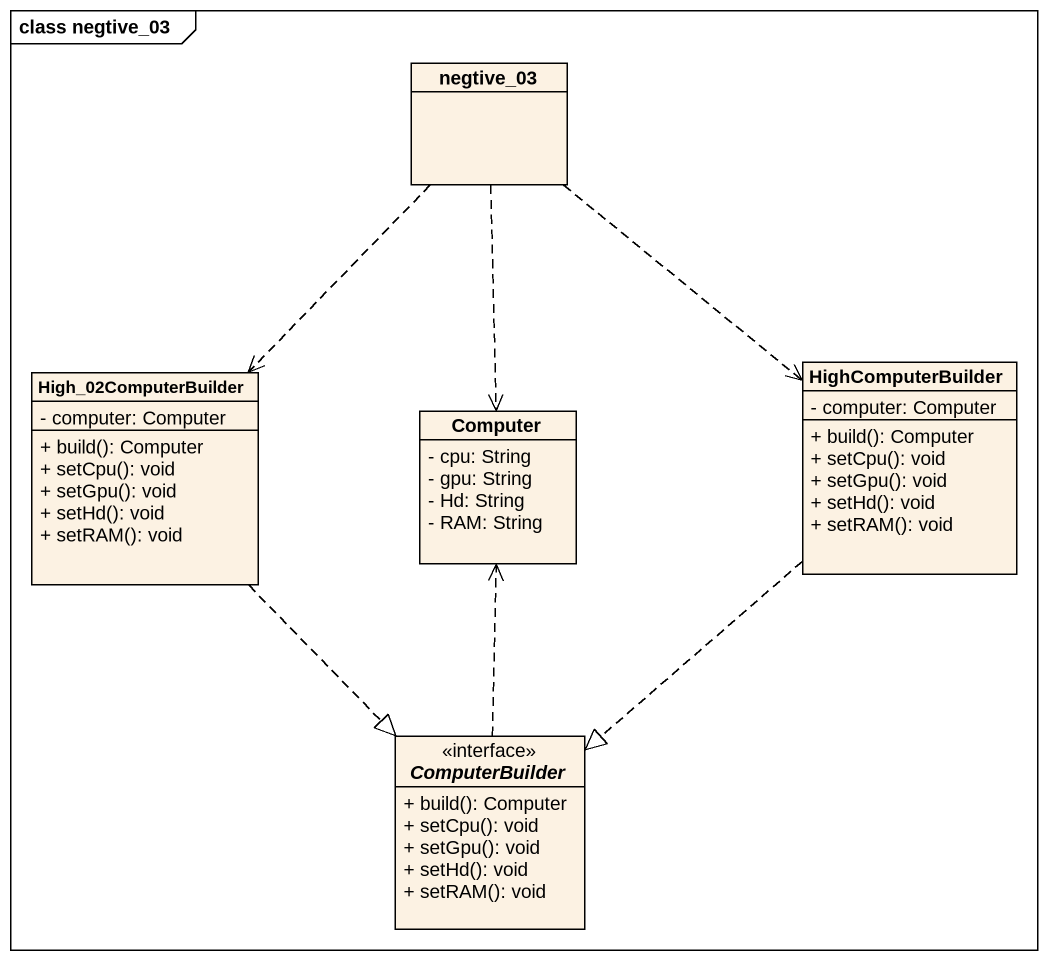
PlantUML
@startuml
mainframe class negtive_03
hide circle
hide empty members
skinparam classAttributeIconSize 0
class negtive_03
class High_02ComputerBuilder {
  - computer: Computer
  + build(): Computer
  + setCpu(): void
  + setGpu(): void
  + setHd(): void
  + setRAM(): void
}
class Computer {
  - cpu: String
  - gpu: String
  - Hd: String
  - RAM: String
}
class HighComputerBuilder {
  - computer: Computer
  + build(): Computer
  + setCpu(): void
  + setGpu(): void
  + setHd(): void
  + setRAM(): void
}
interface ComputerBuilder {
  + build(): Computer
  + setCpu(): void
  + setGpu(): void
  + setHd(): void
  + setRAM(): void
}
negtive_03 ..> High_02ComputerBuilder
negtive_03 ..> Computer
negtive_03 ..> HighComputerBuilder
High_02ComputerBuilder ..|> ComputerBuilder
HighComputerBuilder ..|> ComputerBuilder
ComputerBuilder .up.> Computer
@enduml
